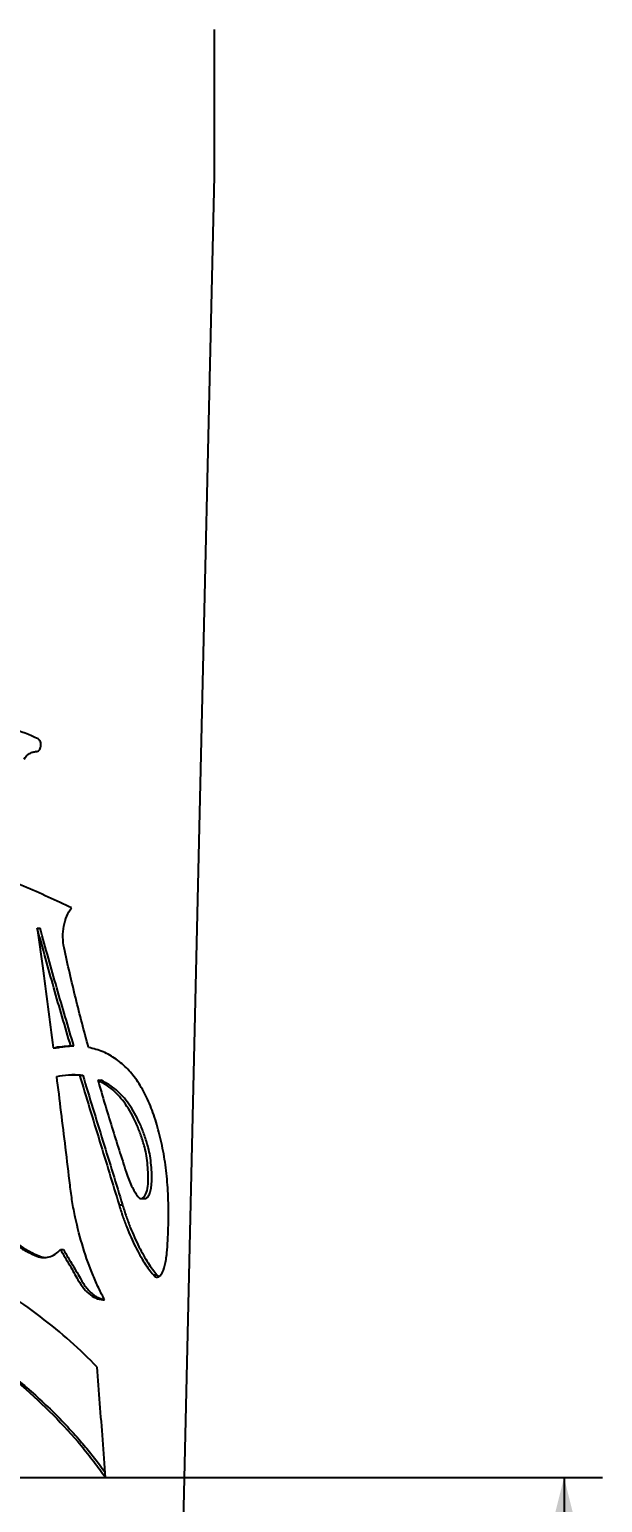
# Model space of a CAD drawing. Header units: millimetres. Extents: x 8 to 586, y 8 to 412.
# Drawn here: x 270 to 299.8, y 207.7 to 284.2 of the extents above; entities that cross this region are included whole.
import ezdxf

# ---------------------------------------------------------------- set-up
doc = ezdxf.new("R2010")
doc.units = ezdxf.units.MM
doc.layers.add('DIMENSIONS', color=2, linetype='Continuous')
doc.layers.add('OUTLINE', color=7, linetype='Continuous', lineweight=25)
doc.styles.add('SLDTEXTSTYLE0', font='TXT', dxfattribs={"width": 0.75})
doc.dimstyles.new('SLDDIMSTYLE0', dxfattribs={"dimtxt": 3.5, "dimasz": 2, "dimexe": 0, "dimexo": 0.0625, "dimgap": 0.875, "dimtad": 1, "dimrnd": 1e-09, "dimzin": 12, "dimdsep": 46, "dimtxsty": 'SLDTEXTSTYLE0', "dimsah": 1, "dimcen": 0.09, "dimadec": 0, "dimazin": 3, "dimtfac": 1, "dimtofl": 0, "dimtmove": 0, "dimatfit": 3, "dimfxl": 0, "dimfrac": 2, "dimtolj": 1, "dimtzin": 12, "dimarcsym": 0})

# ---------------------------------------------------------------- blocks, each defined once
blk = doc.blocks.new('_D_33')
at = {"layer": 'DIMENSIONS'}
for p, q in [((249.649, 209.03), (299.757, 209.03)), ((297.757, 209.03), (297.757, 145.23)), ((278.805, 145.23), (299.757, 145.23))]:
    blk.add_line(p, q, dxfattribs=at)
for points in [[(297.757, 209.03), (297.257, 207.03), (298.257, 207.03)], [(297.757, 145.23), (298.257, 147.23), (297.257, 147.23)]]:
    blk.add_solid(points, dxfattribs=at)
at = {"layer": 'DIMENSIONS', "insert": (293.245, 172.604), "char_height": 3.5, "attachment_point": 1, "rotation": 90, "style": 'SLDTEXTSTYLE0'}
blk.add_mtext('63,8', dxfattribs=at)

msp = doc.modelspace()

# ---------------------------------------------------------------- linework, layer by layer
at = {"layer": 'OUTLINE'}
for p, q in [((279.60511, 276.728), (279.60511, 284.22801)), ((277.20511, 173.1298), (279.60377, 276.61214)), ((270.33868, 246.72678), (270.31806, 246.72678)), ((270.39442, 237.55311), (270.54505, 237.55311)), ((271.21741, 231.34752), (271.37361, 231.34752)), ((272.13293, 231.44259), (272.2946, 231.44259)), ((272.35454, 229.94284), (272.18879, 229.94284)), ((272.58974, 229.92019), (272.75431, 229.92019)), ((273.53931, 229.65668), (273.70959, 229.65668)), ((275.79121, 223.51509), (275.97708, 223.51509)), ((274.64045, 223.18792), (274.81812, 223.18792)), ((270.3679, 220.522), (270.52017, 220.522)), ((271.59263, 220.86747), (271.75224, 220.86747)), ((276.42237, 219.54857), (276.61123, 219.54857))]:
    msp.add_line(p, q, dxfattribs=at)
msp.add_arc((274.60511, 276.72801), 5, 358.6721568, 0, dxfattribs=at)
for points, knots in [([(270.43117, 247.38553), (269.99353, 247.59739), (269.53464, 247.77347), (268.57217, 248.05422), (268.0707, 248.15812), (267.55128, 248.22611)], [0, 0, 0, 0, 0.5, 0.5, 1, 1, 1, 1]), ([(270.33715, 246.72644), (270.39236, 246.72448), (270.44693, 246.7493), (270.53643, 246.84786), (270.56917, 246.92), (270.59361, 247.08293), (270.58403, 247.16911), (270.52836, 247.30818), (270.48305, 247.3597), (270.43117, 247.38553)], [0, 0, 0, 0, 0.25, 0.25, 0.5, 0.5, 0.75, 0.75, 1, 1, 1, 1]), ([(269.70637, 246.32824), (269.7871, 246.45991), (269.88763, 246.56225), (270.05005, 246.66338), (270.10713, 246.68891), (270.22158, 246.72128), (270.27918, 246.72848), (270.33715, 246.72644)], [0, 0, 0, 0, 0.5, 0.5, 0.75, 0.75, 1, 1, 1, 1]), ([(272.16263, 238.60651), (271.39253, 238.98456), (270.56306, 239.36131), (268.78657, 240.11685), (267.84277, 240.4942), (266.84841, 240.8717)], [0, 0, 0, 0, 0.5, 0.5, 1, 1, 1, 1]), ([(271.7857, 236.54094), (271.7475, 236.72068), (271.72704, 236.90624), (271.72271, 237.28922), (271.73918, 237.47894), (271.84245, 238.03154), (271.98215, 238.3617), (272.16263, 238.60651)], [0, 0, 0, 0, 0.25, 0.25, 0.5, 0.5, 1, 1, 1, 1]), ([(270.39442, 237.55311), (270.48341, 236.90421), (270.57149, 236.25529), (270.65866, 235.60634), (270.75399, 234.8966), (270.84822, 234.18682), (270.94135, 233.47702), (271.03448, 232.76721), (271.1265, 232.05738), (271.2174, 231.34751)], [0, 0, 0, 0, 0.00200021149, 0.00200021149, 0.00200021149, 0.00418783171, 0.00418783171, 0.00418783171, 0.00637547812, 0.00637547812, 0.00637547812, 0.00637547812]), ([(272.13293, 231.44259), (271.98525, 231.942), (271.83627, 232.44262), (271.54183, 233.451), (271.39523, 233.95771), (271.10454, 234.97642), (270.96038, 235.48841), (270.67479, 236.51694), (270.53504, 237.03471), (270.39442, 237.55311)], [0, 0, 0, 0, 0.25, 0.25, 0.5, 0.5, 0.75, 0.75, 1, 1, 1, 1]), ([(272.2946, 231.44259), (272.146, 231.94191), (271.9961, 232.44244), (271.69982, 233.45072), (271.5523, 233.95741), (271.25976, 234.97612), (271.11468, 235.48814), (270.82725, 236.51677), (270.6866, 237.03462), (270.54505, 237.55311)], [0, 0, 0, 0, 0.25, 0.25, 0.5, 0.5, 0.75, 0.75, 1, 1, 1, 1]), ([(273.05663, 231.36107), (272.94261, 231.78071), (272.82812, 232.20168), (272.6061, 233.05281), (272.49701, 233.48162), (272.28423, 234.34547), (272.18017, 234.78045), (271.97824, 235.65635), (271.88222, 236.09846), (271.7857, 236.54094)], [0, 0, 0, 0, 0.25, 0.25, 0.5, 0.5, 0.75, 0.75, 1, 1, 1, 1]), ([(276.98694, 225.68111), (276.91692, 226.08018), (276.8381, 226.46207), (276.65831, 227.18679), (276.55777, 227.53085), (276.33219, 228.1826), (276.20658, 228.49193), (275.92995, 229.06696), (275.78016, 229.3306), (275.45599, 229.8134), (275.28161, 230.03251), (274.90568, 230.42602), (274.70313, 230.60106), (274.27262, 230.90225), (274.04627, 231.02952), (273.68874, 231.18163), (273.5664, 231.22474), (273.31556, 231.29822), (273.18721, 231.32965), (273.05663, 231.36107)], [0, 0, 0, 0, 0.125, 0.125, 0.25, 0.25, 0.375, 0.375, 0.5, 0.5, 0.625, 0.625, 0.75, 0.75, 0.875, 0.875, 0.9375, 0.9375, 1, 1, 1, 1]), ([(273.50227, 214.76094), (273.07034, 215.21578), (272.6091, 215.6626), (271.62582, 216.5355), (271.10411, 216.96274), (269.99953, 217.80109), (269.41478, 218.2134), (268.19153, 219.01783), (267.55499, 219.40885), (265.5719, 220.55238), (264.1522, 221.27535), (261.8744, 222.31383), (261.09033, 222.65228), (259.87579, 223.14963), (259.46437, 223.31373), (258.63642, 223.63564), (258.21895, 223.79384), (256.11436, 224.57189), (254.37602, 225.15329), (251.68877, 225.97614), (250.77967, 226.24216), (248.93435, 226.75908), (247.99386, 227.011), (245.18459, 227.73212), (243.31593, 228.17086), (240.52153, 228.77709), (239.5915, 228.97048), (237.73472, 229.34079), (236.80759, 229.51601), (235.88315, 229.68713)], [0, 0, 0, 0, 0.0625, 0.0625, 0.125, 0.125, 0.1875, 0.1875, 0.25, 0.25, 0.375, 0.375, 0.4375, 0.4375, 0.46875, 0.46875, 0.5, 0.5, 0.625, 0.625, 0.6875, 0.6875, 0.75, 0.75, 0.875, 0.875, 0.9375, 0.9375, 1, 1, 1, 1]), ([(272.09341, 224.21119), (272.01719, 224.86038), (271.94003, 225.50956), (271.86191, 226.15871), (271.78764, 226.77592), (271.71251, 227.39311), (271.63654, 228.01028), (271.56056, 228.62745), (271.48373, 229.2446), (271.40606, 229.86173)], [0, 0, 0, 0, 0.00200017576, 0.00200017576, 0.00200017576, 0.00390193011, 0.00390193011, 0.00390193011, 0.00580370154, 0.00580370154, 0.00580370154, 0.00580370154]), ([(272.35278, 229.9403), (272.3976, 229.94087), (272.5339, 229.94263), (272.66579, 229.9292), (272.75431, 229.92019)], [0, 0, 0, 0, 0.32886576, 1, 1, 1, 1]), ([(272.58974, 229.9202), (272.76532, 229.34357), (272.93873, 228.76885), (273.28657, 227.62967), (273.45969, 227.06416), (273.80341, 225.94153), (273.97392, 225.38478), (274.3105, 224.27967), (274.47782, 223.73302), (274.64045, 223.18793)], [0, 0, 0, 0, 0.25, 0.25, 0.5, 0.5, 0.75, 0.75, 1, 1, 1, 1]), ([(272.75431, 229.9202), (272.93105, 229.34343), (273.1056, 228.76859), (273.45571, 227.62926), (273.62994, 227.06371), (273.97585, 225.94108), (274.14744, 225.38437), (274.48613, 224.27941), (274.65448, 223.73289), (274.81812, 223.18793)], [0, 0, 0, 0, 0.25, 0.25, 0.5, 0.5, 0.75, 0.75, 1, 1, 1, 1]), ([(273.53931, 229.65668), (273.66112, 229.24309), (273.78182, 228.83096), (274.02723, 228.01776), (274.15047, 227.61492), (274.39741, 226.81821), (274.52094, 226.42382), (274.76746, 225.64432), (274.89162, 225.26118), (275.01257, 224.87859)], [0, 0, 0, 0, 0.25, 0.25, 0.5, 0.5, 0.75, 0.75, 1, 1, 1, 1]), ([(275.94856, 226.25921), (275.8863, 226.46978), (275.82147, 226.67713), (275.67956, 227.06999), (275.60349, 227.25798), (275.35987, 227.79929), (275.17849, 228.12435), (274.77271, 228.70048), (274.55241, 228.94737), (274.19452, 229.25933), (274.07029, 229.35214), (273.81116, 229.51436), (273.67662, 229.5855), (273.53931, 229.65668)], [0, 0, 0, 0, 0.125, 0.125, 0.25, 0.25, 0.5, 0.5, 0.75, 0.75, 0.875, 0.875, 1, 1, 1, 1]), ([(276.1337, 226.25921), (276.07093, 226.47015), (276.00556, 226.67781), (275.86253, 227.07113), (275.78588, 227.25928), (275.54046, 227.80089), (275.35783, 228.12589), (274.94947, 228.70169), (274.72787, 228.94836), (274.36801, 229.25991), (274.24313, 229.35258), (273.98271, 229.51455), (273.84754, 229.58559), (273.70959, 229.65668)], [0, 0, 0, 0, 0.125, 0.125, 0.25, 0.25, 0.5, 0.5, 0.75, 0.75, 0.875, 0.875, 1, 1, 1, 1]), ([(236.55019, 227.69359), (237.50564, 227.47839), (238.46512, 227.25544), (240.38962, 226.78519), (241.35493, 226.53914), (242.80702, 226.15224), (243.29174, 226.02029), (244.26247, 225.75012), (244.7488, 225.6118), (246.19744, 225.19055), (247.15345, 224.90022), (249.99233, 223.99835), (251.84625, 223.35627), (254.11237, 222.49065), (254.56301, 222.31434), (255.459, 221.95499), (255.9039, 221.7721), (257.21867, 221.2178), (258.07261, 220.83922), (260.5682, 219.67326), (262.14385, 218.85562), (264.37463, 217.55389), (265.09862, 217.10553), (266.48235, 216.19286), (267.14345, 215.72798), (269.03744, 214.3042), (270.18149, 213.31656), (271.72464, 211.76229), (272.21094, 211.23108), (272.8939, 210.41715), (273.1136, 210.14347), (273.53721, 209.59075), (273.74075, 209.3106), (273.93722, 209.02979)], [0, 0, 0, 0, 0.0625, 0.0625, 0.125, 0.125, 0.15625, 0.15625, 0.1875, 0.1875, 0.25, 0.25, 0.375, 0.375, 0.40625, 0.40625, 0.4375, 0.4375, 0.5, 0.5, 0.625, 0.625, 0.6875, 0.6875, 0.75, 0.75, 0.875, 0.875, 0.9375, 0.9375, 0.96875, 0.96875, 1, 1, 1, 1]), ([(276.1513, 224.37832), (276.1609, 224.71937), (276.14792, 225.05974), (276.08013, 225.69421), (276.0246, 225.99497), (275.94856, 226.25921)], [0, 0, 0, 0, 0.5, 0.5, 1, 1, 1, 1]), ([(276.33789, 224.37832), (276.34751, 224.71967), (276.33437, 225.06029), (276.26603, 225.69484), (276.2101, 225.99539), (276.1337, 226.25921)], [0, 0, 0, 0, 0.5, 0.5, 1, 1, 1, 1]), ([(277.12577, 220.69465), (277.14372, 220.90759), (277.15988, 221.12103), (277.18466, 221.55012), (277.19401, 221.76556), (277.21365, 222.41439), (277.21517, 222.85502), (277.1935, 223.70685), (277.17187, 224.12218), (277.11789, 224.72608), (277.09551, 224.92395), (277.04442, 225.3071), (277.01597, 225.4941), (276.98694, 225.68111)], [0, 0, 0, 0, 0.125, 0.125, 0.25, 0.25, 0.5, 0.5, 0.75, 0.75, 0.875, 0.875, 1, 1, 1, 1]), ([(245.07955, 225.51338), (245.28714, 225.45413), (245.96451, 225.26078), (247.10574, 224.91663), (248.49971, 224.48165), (249.89489, 224.02587), (251.28896, 223.54972), (252.67916, 223.05237), (254.04946, 222.53851), (255.38785, 222.01187), (256.69266, 221.47262), (257.96291, 220.9212), (259.20516, 220.35405), (260.42747, 219.76631), (261.62713, 219.1573), (262.80186, 218.5266), (263.93955, 217.87959), (265.05129, 217.20866), (266.13384, 216.51283), (267.18461, 215.79139), (268.18952, 215.05263), (269.15499, 214.29056), (270.07844, 213.50443), (270.95822, 212.69381), (271.78578, 211.86526), (272.49822, 211.08805), (273.10662, 210.36519), (273.56099, 209.79088), (273.82013, 209.4317), (273.91752, 209.2967)], [0, 0, 0, 0, 0.01664632, 0.05431516, 0.09198479, 0.12962173, 0.16833996, 0.20709224, 0.24584549, 0.28456485, 0.32250105, 0.36046745, 0.39843468, 0.43637208, 0.47528775, 0.51423385, 0.55318106, 0.59209811, 0.63239915, 0.67273131, 0.71306492, 0.75336753, 0.79466808, 0.83599953, 0.87733221, 0.91863477, 0.94989893, 0.9811694, 1, 1, 1, 1]), ([(273.88794, 218.25375), (273.78646, 218.45596), (273.68314, 218.65812), (273.4827, 219.0793), (273.38618, 219.29922), (273.10598, 219.9819), (272.9315, 220.46271), (272.61956, 221.4719), (272.4824, 221.99989), (272.30949, 222.81045), (272.25764, 223.08475), (272.16892, 223.64346), (272.13126, 223.92733), (272.09341, 224.21119)], [0, 0, 0, 0, 0.125, 0.125, 0.25, 0.25, 0.5, 0.5, 0.75, 0.75, 0.875, 0.875, 1, 1, 1, 1]), ([(275.01257, 224.87859), (275.0967, 224.61655), (275.19213, 224.37789), (275.39842, 223.95522), (275.50825, 223.77295), (275.62238, 223.6203)], [0, 0, 0, 0, 0.5, 0.5, 1, 1, 1, 1]), ([(275.62238, 223.6203), (275.64911, 223.58488), (275.67691, 223.55803), (275.73471, 223.5226), (275.76485, 223.51432), (275.85356, 223.51678), (275.91247, 223.55564), (276.01689, 223.70308), (276.06204, 223.81143), (276.12691, 224.07112), (276.14672, 224.22301), (276.1513, 224.37832)], [0, 0, 0, 0, 0.125, 0.125, 0.25, 0.25, 0.5, 0.5, 0.75, 0.75, 1, 1, 1, 1]), ([(275.97712, 223.51682), (275.98036, 223.51631), (276.00435, 223.51254), (276.04934, 223.53109), (276.10981, 223.57528), (276.16623, 223.64773), (276.2166, 223.74326), (276.2593, 223.85738), (276.29354, 223.98747), (276.31729, 224.12037), (276.33224, 224.25213), (276.33601, 224.33625), (276.3379, 224.37832)], [0, 0, 0, 0, 0.01810983, 0.13394046, 0.2516663, 0.36938757, 0.48395658, 0.59849548, 0.70856941, 0.81860937, 0.90930089, 1, 1, 1, 1]), ([(266.96715, 224.13179), (267.06624, 223.90669), (267.17116, 223.68878), (267.39668, 223.27241), (267.51628, 223.07285), (267.76789, 222.69021), (267.9, 222.50725), (268.17662, 222.15858), (268.32148, 221.99269), (268.76377, 221.53161), (269.07133, 221.2675), (269.5481, 220.93553), (269.711, 220.8372), (270.04006, 220.66792), (270.20509, 220.59499), (270.3679, 220.522)], [0, 0, 0, 0, 0.125, 0.125, 0.25, 0.25, 0.375, 0.375, 0.5, 0.5, 0.75, 0.75, 0.875, 0.875, 1, 1, 1, 1]), ([(267.09861, 224.13179), (267.19853, 223.9062), (267.30434, 223.68787), (267.53167, 223.27089), (267.65221, 223.0711), (267.90573, 222.68817), (268.03881, 222.50513), (268.31737, 222.15642), (268.46316, 221.99063), (268.90817, 221.5299), (269.21747, 221.26609), (269.69676, 220.93468), (269.8605, 220.83654), (270.19097, 220.66764), (270.35668, 220.59485), (270.52017, 220.522)], [0, 0, 0, 0, 0.125, 0.125, 0.25, 0.25, 0.375, 0.375, 0.5, 0.5, 0.75, 0.75, 0.875, 0.875, 1, 1, 1, 1]), ([(274.64045, 223.18793), (274.7051, 222.98557), (274.76885, 222.78318), (274.90166, 222.39172), (274.97115, 222.20348), (275.18669, 221.6591), (275.33782, 221.32125), (275.64622, 220.70679), (275.80389, 220.42764), (276.03765, 220.06075), (276.11564, 219.94819), (276.27085, 219.74087), (276.34778, 219.64474), (276.42237, 219.54856)], [0, 0, 0, 0, 0.125, 0.125, 0.25, 0.25, 0.5, 0.5, 0.75, 0.75, 0.875, 0.875, 1, 1, 1, 1]), ([(274.81812, 223.18793), (274.88329, 222.98525), (274.94754, 222.78253), (275.0814, 222.3906), (275.15142, 222.20219), (275.36854, 221.65746), (275.52069, 221.31959), (275.83103, 220.70537), (275.9896, 220.42645), (276.22462, 220.06001), (276.30301, 219.94762), (276.45899, 219.74059), (276.53627, 219.64461), (276.61123, 219.54856)], [0, 0, 0, 0, 0.125, 0.125, 0.25, 0.25, 0.5, 0.5, 0.75, 0.75, 0.875, 0.875, 1, 1, 1, 1]), ([(270.3679, 220.522), (270.58159, 220.43947), (270.80226, 220.42827), (271.11508, 220.51607), (271.21804, 220.56329), (271.4135, 220.69113), (271.50574, 220.77107), (271.59263, 220.86746)], [0, 0, 0, 0, 0.5, 0.5, 0.75, 0.75, 1, 1, 1, 1]), ([(270.52017, 220.522), (270.57916, 220.50171), (270.68299, 220.46599), (270.78807, 220.45841), (270.83345, 220.45514)], [0, 0, 0, 0, 0.56812396, 1, 1, 1, 1]), ([(271.59263, 220.86746), (271.6749, 220.73093), (271.75644, 220.59437), (271.83724, 220.45781), (271.91804, 220.32125), (271.99811, 220.18468), (272.07743, 220.0481), (272.22299, 219.79747), (272.36606, 219.54679), (272.50657, 219.29609)], [0, 0, 0, 0, 0.00058813413, 0.00058813413, 0.00058813413, 0.00117626826, 0.00117626826, 0.00117626826, 0.00225556497, 0.00225556497, 0.00225556497, 0.00225556497]), ([(271.75224, 220.86746), (271.83476, 220.73135), (271.91656, 220.59522), (271.99761, 220.45908), (272.07867, 220.32294), (272.15899, 220.1868), (272.23857, 220.05064), (272.38554, 219.79916), (272.52999, 219.54764), (272.67186, 219.29609)], [0, 0, 0, 0, 0.00058813413, 0.00058813413, 0.00058813413, 0.00117626826, 0.00117626826, 0.00117626826, 0.00226256405, 0.00226256405, 0.00226256405, 0.00226256405]), ([(276.42237, 219.54856), (276.45879, 219.50564), (276.49569, 219.47459), (276.57036, 219.43683), (276.60856, 219.43029), (276.68309, 219.44136), (276.71946, 219.45873), (276.79052, 219.51808), (276.8251, 219.56035), (276.92182, 219.71847), (276.97944, 219.87069), (277.04792, 220.14772), (277.06827, 220.25005), (277.10194, 220.46448), (277.11545, 220.57693), (277.12577, 220.69465)], [0, 0, 0, 0, 0.125, 0.125, 0.25, 0.25, 0.375, 0.375, 0.5, 0.5, 0.75, 0.75, 0.875, 0.875, 1, 1, 1, 1]), ([(272.50657, 219.29609), (272.60222, 219.12565), (272.70563, 218.97476), (272.92625, 218.71123), (273.04165, 218.60103), (273.27746, 218.425), (273.39932, 218.35822), (273.64456, 218.27106), (273.7666, 218.25079), (273.88794, 218.25375)], [0, 0, 0, 0, 0.25, 0.25, 0.5, 0.5, 0.75, 0.75, 1, 1, 1, 1]), ([(272.67186, 219.2961), (272.72592, 219.20617), (272.83469, 219.0252), (273.0015, 218.81535), (273.16142, 218.64907), (273.31274, 218.52073), (273.46905, 218.415), (273.6471, 218.32803), (273.78436, 218.27693), (273.86671, 218.27078), (273.8777, 218.26996)], [0, 0, 0, 0, 0.15675152, 0.31543304, 0.436598, 0.55776673, 0.68243257, 0.80710027, 0.9742678, 1, 1, 1, 1]), ([(276.61123, 219.54857), (276.64179, 219.51373), (276.67551, 219.47529), (276.71023, 219.46428), (276.71348, 219.46324)], [0, 0, 0, 0, 0.90626772, 1, 1, 1, 1]), ([(273.93722, 209.02979), (273.88964, 209.6843), (273.84134, 210.3388), (273.79232, 210.99329), (273.74529, 211.62126), (273.69761, 212.24921), (273.64927, 212.87715), (273.60092, 213.50509), (273.55193, 214.13302), (273.50227, 214.76094)], [0, 0, 0, 0, 0.00200012578, 0.00200012578, 0.00200012578, 0.00391922128, 0.00391922128, 0.00391922128, 0.00583832561, 0.00583832561, 0.00583832561, 0.00583832561])]:
    msp.add_open_spline(points, degree=3, knots=knots, dxfattribs=at)
for points in [[(271.21741, 231.34751), (271.53065, 231.40641), (271.8365, 231.43814), (272.13293, 231.44259)], [(271.37361, 231.34751), (271.68874, 231.40642), (271.9964, 231.43814), (272.2946, 231.44259)], [(271.40606, 229.86173), (271.81544, 229.94421), (272.21236, 229.96374), (272.58974, 229.9202)]]:
    msp.add_open_spline(points, degree=3, dxfattribs=at)

# ---------------------------------------------------------------- dimensions: what is measured, and where the dimension line sits
at = {"layer": 'DIMENSIONS'}
dim = msp.add_linear_dim(base=(297.75658, 145.22979), p1=(248.64921, 209.02979), p2=(277.80511, 145.22979), angle=90, dimstyle='SLDDIMSTYLE0', dxfattribs=at)
dim.commit()
dim.dimension.update_dxf_attribs({"geometry": '_D_33', "text_midpoint": (297.75658, 177.12979), "dimtype": 160})

doc.saveas('drawing.dxf')
